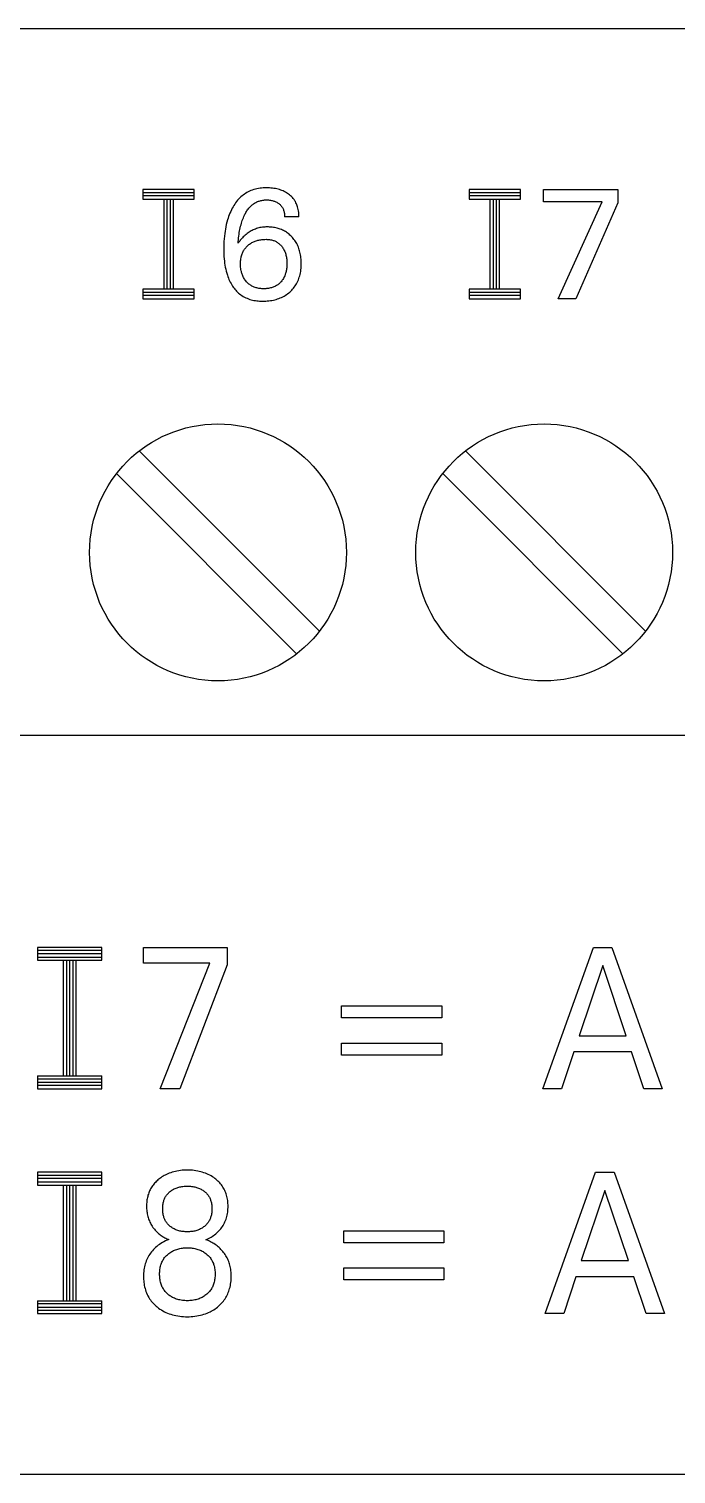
# Model space of a CAD drawing. Extents: x 0 to 420, y 0 to 297.
# Drawn here: x 176.03 to 186.11, y 225.97 to 248.47 of the extents above; entities that cross this region are included whole.
import ezdxf

# ---------------------------------------------------------------- set-up
doc = ezdxf.new("R2010")
doc.units = 0
doc.header["$LTSCALE"] = 23.1
doc.layers.add('10000_FRONT', color=7, linetype='CONTINUOUS')

msp = doc.modelspace()

# ---------------------------------------------------------------- linework, layer by layer
at = {"layer": '10000_FRONT', "color": 7, "linetype": 'CONTINUOUS'}
for p, q in [((203.56, 248.468), (134.06, 248.468)), ((177.8, 245.968), (177.8, 245.818)), ((178.6, 245.968), (177.8, 245.968)), ((178.6, 245.818), (178.6, 245.968)), ((179.441, 245.931), (179.421, 245.92)), ((179.462, 245.941), (179.441, 245.931)), ((179.483, 245.95), (179.462, 245.941)), ((179.504, 245.959), (179.483, 245.95)), ((179.528, 245.966), (179.504, 245.959)), ((179.552, 245.973), (179.528, 245.966)), ((179.576, 245.979), (179.552, 245.973)), ((179.6, 245.983), (179.576, 245.979)), ((179.625, 245.987), (179.6, 245.983)), ((179.65, 245.99), (179.625, 245.987)), ((179.674, 245.992), (179.65, 245.99)), ((179.699, 245.993), (179.674, 245.992)), ((179.724, 245.994), (179.699, 245.993)), ((179.748, 245.994), (179.724, 245.994)), ((179.771, 245.993), (179.748, 245.994)), ((179.795, 245.991), (179.771, 245.993)), ((179.819, 245.989), (179.795, 245.991)), ((179.842, 245.985), (179.819, 245.989)), ((179.865, 245.982), (179.842, 245.985)), ((179.886, 245.977), (179.865, 245.982)), ((179.906, 245.972), (179.886, 245.977)), ((179.927, 245.967), (179.906, 245.972)), ((179.947, 245.96), (179.927, 245.967)), ((179.966, 245.953), (179.947, 245.96)), ((179.986, 245.945), (179.966, 245.953)), ((180.003, 245.937), (179.986, 245.945)), ((180.021, 245.928), (180.003, 245.937)), ((180.038, 245.918), (180.021, 245.928)), ((182.88, 245.968), (182.88, 245.818)), ((183.68, 245.968), (182.88, 245.968)), ((183.68, 245.818), (183.68, 245.968)), ((184.04, 245.778), (184.04, 245.968)), ((184.04, 245.968), (185.196, 245.968)), ((185.196, 245.968), (185.196, 245.76)), ((178.6, 245.918), (177.8, 245.918)), ((178.6, 245.868), (177.8, 245.868)), ((177.8, 245.818), (178.6, 245.818)), ((178.125, 245.818), (178.125, 244.418)), ((178.175, 245.818), (178.175, 244.418)), ((178.225, 245.818), (178.225, 244.418)), ((178.275, 244.418), (178.275, 245.818)), ((179.217, 245.72), (179.205, 245.698)), ((179.231, 245.741), (179.217, 245.72)), ((179.245, 245.761), (179.231, 245.741)), ((179.26, 245.781), (179.245, 245.761)), ((179.276, 245.8), (179.26, 245.781)), ((179.292, 245.818), (179.276, 245.8)), ((179.309, 245.836), (179.292, 245.818)), ((179.327, 245.853), (179.309, 245.836)), ((179.345, 245.868), (179.327, 245.853)), ((179.363, 245.882), (179.345, 245.868)), ((179.381, 245.896), (179.363, 245.882)), ((179.401, 245.908), (179.381, 245.896)), ((179.421, 245.92), (179.401, 245.908)), ((179.472, 245.7), (179.482, 245.71)), ((179.482, 245.71), (179.492, 245.719)), ((179.492, 245.719), (179.503, 245.728)), ((179.503, 245.728), (179.514, 245.737)), ((179.514, 245.737), (179.525, 245.745)), ((179.525, 245.745), (179.537, 245.753)), ((179.537, 245.753), (179.549, 245.76)), ((179.549, 245.76), (179.561, 245.767)), ((179.561, 245.767), (179.573, 245.774)), ((179.573, 245.774), (179.586, 245.779)), ((179.586, 245.779), (179.599, 245.784)), ((179.599, 245.784), (179.612, 245.789)), ((179.612, 245.789), (179.626, 245.793)), ((179.626, 245.793), (179.64, 245.796)), ((179.64, 245.796), (179.654, 245.799)), ((179.654, 245.799), (179.668, 245.802)), ((179.668, 245.802), (179.682, 245.803)), ((179.682, 245.803), (179.696, 245.805)), ((179.696, 245.805), (179.71, 245.805)), ((179.71, 245.805), (179.724, 245.806)), ((179.724, 245.806), (179.74, 245.806)), ((179.74, 245.806), (179.756, 245.805)), ((179.756, 245.805), (179.773, 245.803)), ((179.773, 245.803), (179.789, 245.801)), ((179.789, 245.801), (179.805, 245.798)), ((179.805, 245.798), (179.816, 245.796)), ((179.816, 245.796), (179.828, 245.793)), ((179.828, 245.793), (179.839, 245.789)), ((179.839, 245.789), (179.851, 245.786)), ((179.851, 245.786), (179.862, 245.781)), ((179.862, 245.781), (179.873, 245.776)), ((179.873, 245.776), (179.885, 245.77)), ((179.885, 245.77), (179.896, 245.763)), ((179.896, 245.763), (179.908, 245.756)), ((179.908, 245.756), (179.918, 245.748)), ((179.918, 245.748), (179.929, 245.74)), ((179.929, 245.74), (179.937, 245.732)), ((179.937, 245.732), (179.945, 245.724)), ((179.945, 245.724), (179.953, 245.715)), ((179.953, 245.715), (179.96, 245.706)), ((179.96, 245.706), (179.967, 245.697)), ((180.054, 245.907), (180.038, 245.918)), ((180.07, 245.896), (180.054, 245.907)), ((180.085, 245.884), (180.07, 245.896)), ((180.101, 245.871), (180.085, 245.884)), ((180.116, 245.857), (180.101, 245.871)), ((180.13, 245.842), (180.116, 245.857)), ((180.143, 245.827), (180.13, 245.842)), ((180.155, 245.81), (180.143, 245.827)), ((180.166, 245.794), (180.155, 245.81)), ((180.176, 245.779), (180.166, 245.794)), ((180.184, 245.763), (180.176, 245.779)), ((180.192, 245.747), (180.184, 245.763)), ((180.198, 245.731), (180.192, 245.747)), ((180.205, 245.714), (180.198, 245.731)), ((180.21, 245.697), (180.205, 245.714)), ((183.68, 245.918), (182.88, 245.918)), ((183.68, 245.868), (182.88, 245.868)), ((182.88, 245.818), (183.68, 245.818)), ((183.205, 245.818), (183.205, 244.418)), ((183.255, 245.818), (183.255, 244.418)), ((183.305, 245.818), (183.305, 244.418)), ((183.355, 244.418), (183.355, 245.818)), ((184.956, 245.778), (184.04, 245.778)), ((184.27, 244.268), (184.956, 245.778)), ((185.196, 245.76), (184.544, 244.268)), ((179.119, 245.496), (179.109, 245.46)), ((179.127, 245.522), (179.119, 245.496)), ((179.136, 245.549), (179.127, 245.522)), ((179.146, 245.575), (179.136, 245.549)), ((179.156, 245.601), (179.146, 245.575)), ((179.168, 245.627), (179.156, 245.601)), ((179.18, 245.652), (179.168, 245.627)), ((179.193, 245.677), (179.18, 245.652)), ((179.205, 245.698), (179.193, 245.677)), ((179.342, 245.465), (179.349, 245.486)), ((179.349, 245.486), (179.357, 245.506)), ((179.357, 245.506), (179.365, 245.527)), ((179.365, 245.527), (179.374, 245.547)), ((179.374, 245.547), (179.383, 245.567)), ((179.383, 245.567), (179.39, 245.582)), ((179.39, 245.582), (179.398, 245.596)), ((179.398, 245.596), (179.406, 245.61)), ((179.406, 245.61), (179.414, 245.624)), ((179.414, 245.624), (179.422, 245.637)), ((179.422, 245.637), (179.432, 245.65)), ((179.432, 245.65), (179.441, 245.663)), ((179.441, 245.663), (179.451, 245.676)), ((179.451, 245.676), (179.461, 245.688)), ((179.461, 245.688), (179.472, 245.7)), ((179.967, 245.697), (179.973, 245.687)), ((179.973, 245.687), (179.979, 245.677)), ((179.979, 245.677), (179.984, 245.666)), ((179.984, 245.666), (179.989, 245.656)), ((179.989, 245.656), (179.993, 245.644)), ((179.993, 245.644), (179.996, 245.633)), ((179.996, 245.633), (179.999, 245.622)), ((179.999, 245.622), (180.002, 245.609)), ((180.002, 245.609), (180.005, 245.596)), ((180.005, 245.596), (180.006, 245.582)), ((180.006, 245.582), (180.008, 245.569)), ((180.008, 245.569), (180.008, 245.556)), ((180.008, 245.556), (180.008, 245.543)), ((180.231, 245.543), (180.008, 245.543)), ((180.215, 245.68), (180.21, 245.697)), ((180.22, 245.658), (180.215, 245.68)), ((180.225, 245.635), (180.22, 245.658)), ((180.228, 245.612), (180.225, 245.635)), ((180.23, 245.589), (180.228, 245.612)), ((180.231, 245.566), (180.23, 245.589)), ((180.231, 245.543), (180.231, 245.566)), ((179.075, 245.281), (179.07, 245.24)), ((179.08, 245.317), (179.075, 245.281)), ((179.086, 245.353), (179.08, 245.317)), ((179.093, 245.389), (179.086, 245.353)), ((179.1, 245.425), (179.093, 245.389)), ((179.109, 245.46), (179.1, 245.425)), ((179.294, 245.243), (179.298, 245.271)), ((179.298, 245.271), (179.302, 245.298)), ((179.302, 245.298), (179.306, 245.323)), ((179.306, 245.323), (179.311, 245.347)), ((179.311, 245.347), (179.317, 245.372)), ((179.317, 245.372), (179.322, 245.396)), ((179.322, 245.396), (179.329, 245.42)), ((179.329, 245.42), (179.335, 245.444)), ((179.335, 245.444), (179.342, 245.465)), ((179.392, 245.257), (179.378, 245.244)), ((179.407, 245.269), (179.392, 245.257)), ((179.423, 245.281), (179.407, 245.269)), ((179.438, 245.293), (179.423, 245.281)), ((179.454, 245.304), (179.438, 245.293)), ((179.47, 245.314), (179.454, 245.304)), ((179.486, 245.323), (179.47, 245.314)), ((179.502, 245.331), (179.486, 245.323)), ((179.519, 245.339), (179.502, 245.331)), ((179.535, 245.347), (179.519, 245.339)), ((179.552, 245.353), (179.535, 245.347)), ((179.57, 245.36), (179.552, 245.353)), ((179.587, 245.365), (179.57, 245.36)), ((179.605, 245.37), (179.587, 245.365)), ((179.624, 245.374), (179.605, 245.37)), ((179.642, 245.377), (179.624, 245.374)), ((179.661, 245.38), (179.642, 245.377)), ((179.68, 245.382), (179.661, 245.38)), ((179.698, 245.384), (179.68, 245.382)), ((179.717, 245.385), (179.698, 245.384)), ((179.736, 245.385), (179.717, 245.385)), ((179.755, 245.385), (179.736, 245.385)), ((179.775, 245.384), (179.755, 245.385)), ((179.794, 245.383), (179.775, 245.384)), ((179.814, 245.381), (179.794, 245.383)), ((179.833, 245.379), (179.814, 245.381)), ((179.852, 245.375), (179.833, 245.379)), ((179.871, 245.372), (179.852, 245.375)), ((179.89, 245.367), (179.871, 245.372)), ((179.907, 245.362), (179.89, 245.367)), ((179.924, 245.357), (179.907, 245.362)), ((179.941, 245.351), (179.924, 245.357)), ((179.957, 245.345), (179.941, 245.351)), ((179.974, 245.337), (179.957, 245.345)), ((179.99, 245.33), (179.974, 245.337)), ((180.006, 245.321), (179.99, 245.33)), ((180.021, 245.312), (180.006, 245.321)), ((180.036, 245.303), (180.021, 245.312)), ((180.05, 245.293), (180.036, 245.303)), ((180.064, 245.282), (180.05, 245.293)), ((180.078, 245.271), (180.064, 245.282)), ((180.091, 245.259), (180.078, 245.271)), ((180.104, 245.247), (180.091, 245.259)), ((179.061, 245.116), (179.06, 245.075)), ((179.06, 245.075), (179.06, 245.033)), ((179.06, 245.033), (179.061, 244.998)), ((179.063, 245.158), (179.061, 245.116)), ((179.066, 245.199), (179.063, 245.158)), ((179.07, 245.24), (179.066, 245.199)), ((179.283, 245.131), (179.285, 245.159)), ((179.291, 245.143), (179.283, 245.131)), ((179.285, 245.159), (179.288, 245.187)), ((179.288, 245.187), (179.291, 245.215)), ((179.291, 245.215), (179.294, 245.243)), ((179.299, 245.154), (179.291, 245.143)), ((179.308, 245.166), (179.299, 245.154)), ((179.317, 245.178), (179.308, 245.166)), ((179.327, 245.19), (179.317, 245.178)), ((179.337, 245.202), (179.327, 245.19)), ((179.35, 245.216), (179.337, 245.202)), ((179.364, 245.23), (179.35, 245.216)), ((179.378, 245.244), (179.364, 245.23)), ((179.37, 245.016), (179.377, 245.028)), ((179.377, 245.028), (179.385, 245.04)), ((179.385, 245.04), (179.393, 245.051)), ((179.393, 245.051), (179.402, 245.062)), ((179.402, 245.062), (179.411, 245.072)), ((179.411, 245.072), (179.421, 245.083)), ((179.421, 245.083), (179.431, 245.093)), ((179.431, 245.093), (179.442, 245.102)), ((179.442, 245.102), (179.452, 245.111)), ((179.452, 245.111), (179.463, 245.119)), ((179.463, 245.119), (179.475, 245.127)), ((179.475, 245.127), (179.486, 245.135)), ((179.486, 245.135), (179.498, 245.142)), ((179.498, 245.142), (179.511, 245.148)), ((179.511, 245.148), (179.524, 245.154)), ((179.524, 245.154), (179.537, 245.16)), ((179.537, 245.16), (179.551, 245.165)), ((179.551, 245.165), (179.564, 245.17)), ((179.564, 245.17), (179.578, 245.174)), ((179.578, 245.174), (179.592, 245.178)), ((179.592, 245.178), (179.606, 245.181)), ((179.606, 245.181), (179.622, 245.185)), ((179.622, 245.185), (179.638, 245.187)), ((179.638, 245.187), (179.654, 245.189)), ((179.654, 245.189), (179.67, 245.191)), ((179.67, 245.191), (179.686, 245.192)), ((179.686, 245.192), (179.702, 245.192)), ((179.702, 245.192), (179.718, 245.193)), ((179.718, 245.193), (179.732, 245.192)), ((179.732, 245.192), (179.746, 245.191)), ((179.746, 245.191), (179.761, 245.19)), ((179.761, 245.19), (179.775, 245.189)), ((179.775, 245.189), (179.789, 245.186)), ((179.789, 245.186), (179.803, 245.183)), ((179.803, 245.183), (179.817, 245.18)), ((179.817, 245.18), (179.829, 245.176)), ((179.829, 245.176), (179.841, 245.172)), ((179.841, 245.172), (179.853, 245.167)), ((179.853, 245.167), (179.865, 245.162)), ((179.865, 245.162), (179.877, 245.156)), ((179.877, 245.156), (179.888, 245.149)), ((179.888, 245.149), (179.899, 245.142)), ((179.899, 245.142), (179.91, 245.135)), ((179.91, 245.135), (179.92, 245.126)), ((179.92, 245.126), (179.93, 245.118)), ((179.93, 245.118), (179.939, 245.109)), ((179.939, 245.109), (179.948, 245.099)), ((179.948, 245.099), (179.957, 245.089)), ((179.957, 245.089), (179.965, 245.079)), ((179.965, 245.079), (179.974, 245.068)), ((179.974, 245.068), (179.982, 245.055)), ((179.982, 245.055), (179.989, 245.043)), ((179.989, 245.043), (179.997, 245.03)), ((179.997, 245.03), (180.003, 245.017)), ((180.117, 245.234), (180.104, 245.247)), ((180.129, 245.221), (180.117, 245.234)), ((180.142, 245.206), (180.129, 245.221)), ((180.154, 245.191), (180.142, 245.206)), ((180.166, 245.175), (180.154, 245.191)), ((180.177, 245.159), (180.166, 245.175)), ((180.187, 245.142), (180.177, 245.159)), ((180.197, 245.125), (180.187, 245.142)), ((180.206, 245.107), (180.197, 245.125)), ((180.214, 245.089), (180.206, 245.107)), ((180.222, 245.07), (180.214, 245.089)), ((180.23, 245.05), (180.222, 245.07)), ((180.236, 245.031), (180.23, 245.05)), ((180.242, 245.011), (180.236, 245.031)), ((179.061, 244.998), (179.062, 244.962)), ((179.062, 244.962), (179.063, 244.926)), ((179.063, 244.926), (179.066, 244.89)), ((179.066, 244.89), (179.07, 244.854)), ((179.07, 244.854), (179.074, 244.819)), ((179.074, 244.819), (179.079, 244.788)), ((179.32, 244.812), (179.321, 244.828)), ((179.321, 244.794), (179.32, 244.812)), ((179.321, 244.844), (179.323, 244.859)), ((179.321, 244.828), (179.321, 244.844)), ((179.323, 244.859), (179.324, 244.875)), ((179.324, 244.875), (179.326, 244.891)), ((179.326, 244.891), (179.329, 244.907)), ((179.329, 244.907), (179.333, 244.922)), ((179.333, 244.922), (179.336, 244.936)), ((179.336, 244.936), (179.341, 244.95)), ((179.341, 244.95), (179.345, 244.964)), ((179.345, 244.964), (179.35, 244.977)), ((179.35, 244.977), (179.356, 244.99)), ((179.356, 244.99), (179.363, 245.003)), ((179.363, 245.003), (179.37, 245.016)), ((180.003, 245.017), (180.009, 245.004)), ((180.009, 245.004), (180.015, 244.99)), ((180.015, 244.99), (180.02, 244.975)), ((180.02, 244.975), (180.025, 244.96)), ((180.025, 244.96), (180.029, 244.945)), ((180.029, 244.945), (180.033, 244.93)), ((180.033, 244.93), (180.036, 244.915)), ((180.036, 244.915), (180.038, 244.898)), ((180.038, 244.898), (180.041, 244.881)), ((180.041, 244.881), (180.042, 244.864)), ((180.042, 244.864), (180.044, 244.846)), ((180.044, 244.846), (180.044, 244.829)), ((180.044, 244.829), (180.044, 244.812)), ((180.044, 244.812), (180.044, 244.796)), ((180.247, 244.991), (180.242, 245.011)), ((180.252, 244.971), (180.247, 244.991)), ((180.256, 244.949), (180.252, 244.971)), ((180.26, 244.927), (180.256, 244.949)), ((180.263, 244.904), (180.26, 244.927)), ((180.265, 244.882), (180.263, 244.904)), ((180.266, 244.859), (180.265, 244.882)), ((180.267, 244.837), (180.266, 244.859)), ((180.267, 244.814), (180.267, 244.837)), ((180.267, 244.79), (180.267, 244.814)), ((179.079, 244.788), (179.084, 244.757)), ((179.084, 244.757), (179.091, 244.726)), ((179.091, 244.726), (179.098, 244.695)), ((179.098, 244.695), (179.106, 244.665)), ((179.106, 244.665), (179.116, 244.635)), ((179.116, 244.635), (179.124, 244.612)), ((179.124, 244.612), (179.132, 244.59)), ((179.132, 244.59), (179.141, 244.568)), ((179.321, 244.776), (179.321, 244.794)), ((179.323, 244.757), (179.321, 244.776)), ((179.325, 244.739), (179.323, 244.757)), ((179.327, 244.722), (179.325, 244.739)), ((179.331, 244.704), (179.327, 244.722)), ((179.334, 244.69), (179.331, 244.704)), ((179.337, 244.677), (179.334, 244.69)), ((179.341, 244.663), (179.337, 244.677)), ((179.346, 244.65), (179.341, 244.663)), ((179.35, 244.637), (179.346, 244.65)), ((179.356, 244.624), (179.35, 244.637)), ((179.362, 244.611), (179.356, 244.624)), ((179.369, 244.597), (179.362, 244.611)), ((179.376, 244.584), (179.369, 244.597)), ((179.385, 244.571), (179.376, 244.584)), ((179.988, 244.582), (179.98, 244.569)), ((179.996, 244.596), (179.988, 244.582)), ((180.003, 244.609), (179.996, 244.596)), ((180.009, 244.622), (180.003, 244.609)), ((180.014, 244.635), (180.009, 244.622)), ((180.019, 244.648), (180.014, 244.635)), ((180.024, 244.662), (180.019, 244.648)), ((180.028, 244.675), (180.024, 244.662)), ((180.031, 244.689), (180.028, 244.675)), ((180.034, 244.703), (180.031, 244.689)), ((180.037, 244.718), (180.034, 244.703)), ((180.039, 244.734), (180.037, 244.718)), ((180.041, 244.749), (180.039, 244.734)), ((180.043, 244.765), (180.041, 244.749)), ((180.044, 244.78), (180.043, 244.765)), ((180.044, 244.796), (180.044, 244.78)), ((180.223, 244.561), (180.231, 244.582)), ((180.231, 244.582), (180.237, 244.603)), ((180.237, 244.603), (180.244, 244.624)), ((180.244, 244.624), (180.249, 244.645)), ((180.249, 244.645), (180.254, 244.669)), ((180.254, 244.669), (180.258, 244.693)), ((180.258, 244.693), (180.262, 244.717)), ((180.262, 244.717), (180.264, 244.741)), ((180.264, 244.741), (180.266, 244.765)), ((180.266, 244.765), (180.267, 244.79)), ((177.8, 244.418), (177.8, 244.268)), ((178.6, 244.418), (177.8, 244.418)), ((177.8, 244.368), (178.6, 244.368)), ((178.6, 244.268), (178.6, 244.418)), ((179.141, 244.568), (179.151, 244.546)), ((179.151, 244.546), (179.162, 244.525)), ((179.162, 244.525), (179.173, 244.504)), ((179.173, 244.504), (179.185, 244.483)), ((179.185, 244.483), (179.197, 244.465)), ((179.197, 244.465), (179.208, 244.448)), ((179.208, 244.448), (179.221, 244.431)), ((179.221, 244.431), (179.234, 244.415)), ((179.234, 244.415), (179.247, 244.399)), ((179.247, 244.399), (179.261, 244.384)), ((179.261, 244.384), (179.276, 244.37)), ((179.276, 244.37), (179.291, 244.356)), ((179.291, 244.356), (179.307, 244.342)), ((179.394, 244.558), (179.385, 244.571)), ((179.403, 244.545), (179.394, 244.558)), ((179.413, 244.533), (179.403, 244.545)), ((179.422, 244.523), (179.413, 244.533)), ((179.432, 244.514), (179.422, 244.523)), ((179.442, 244.504), (179.432, 244.514)), ((179.453, 244.496), (179.442, 244.504)), ((179.464, 244.487), (179.453, 244.496)), ((179.475, 244.479), (179.464, 244.487)), ((179.486, 244.472), (179.475, 244.479)), ((179.498, 244.465), (179.486, 244.472)), ((179.511, 244.459), (179.498, 244.465)), ((179.523, 244.453), (179.511, 244.459)), ((179.536, 244.448), (179.523, 244.453)), ((179.549, 244.443), (179.536, 244.448)), ((179.563, 244.439), (179.549, 244.443)), ((179.576, 244.435), (179.563, 244.439)), ((179.591, 244.432), (179.576, 244.435)), ((179.606, 244.429), (179.591, 244.432)), ((179.621, 244.426), (179.606, 244.429)), ((179.636, 244.425), (179.621, 244.426)), ((179.651, 244.424), (179.636, 244.425)), ((179.667, 244.423), (179.651, 244.424)), ((179.682, 244.423), (179.667, 244.423)), ((179.697, 244.423), (179.682, 244.423)), ((179.713, 244.424), (179.697, 244.423)), ((179.728, 244.425), (179.713, 244.424)), ((179.743, 244.426), (179.728, 244.425)), ((179.759, 244.429), (179.743, 244.426)), ((179.774, 244.431), (179.759, 244.429)), ((179.789, 244.435), (179.774, 244.431)), ((179.802, 244.438), (179.789, 244.435)), ((179.816, 244.443), (179.802, 244.438)), ((179.829, 244.447), (179.816, 244.443)), ((179.842, 244.452), (179.829, 244.447)), ((179.854, 244.458), (179.842, 244.452)), ((179.867, 244.464), (179.854, 244.458)), ((179.879, 244.471), (179.867, 244.464)), ((179.89, 244.478), (179.879, 244.471)), ((179.901, 244.486), (179.89, 244.478)), ((179.911, 244.494), (179.901, 244.486)), ((179.921, 244.502), (179.911, 244.494)), ((179.931, 244.511), (179.921, 244.502)), ((179.941, 244.52), (179.931, 244.511)), ((179.946, 244.526), (179.941, 244.52)), ((179.952, 244.532), (179.946, 244.526)), ((179.962, 244.544), (179.952, 244.532)), ((179.971, 244.556), (179.962, 244.544)), ((179.98, 244.569), (179.971, 244.556)), ((180.054, 244.344), (180.071, 244.357)), ((180.071, 244.357), (180.087, 244.371)), ((180.087, 244.371), (180.103, 244.385)), ((180.103, 244.385), (180.118, 244.4)), ((180.118, 244.4), (180.132, 244.416)), ((180.132, 244.416), (180.146, 244.432)), ((180.146, 244.432), (180.159, 244.449)), ((180.159, 244.449), (180.172, 244.466)), ((180.172, 244.466), (180.183, 244.484)), ((180.183, 244.484), (180.194, 244.502)), ((180.194, 244.502), (180.205, 244.521)), ((180.205, 244.521), (180.214, 244.541)), ((180.214, 244.541), (180.223, 244.561)), ((182.88, 244.418), (182.88, 244.268)), ((183.68, 244.418), (182.88, 244.418)), ((182.88, 244.368), (183.68, 244.368)), ((183.68, 244.268), (183.68, 244.418)), ((178.6, 244.318), (177.8, 244.318)), ((177.8, 244.268), (178.6, 244.268)), ((179.307, 244.342), (179.325, 244.329)), ((179.325, 244.329), (179.344, 244.316)), ((179.344, 244.316), (179.363, 244.304)), ((179.363, 244.304), (179.383, 244.293)), ((179.383, 244.293), (179.403, 244.283)), ((179.403, 244.283), (179.424, 244.274)), ((179.424, 244.274), (179.445, 244.265)), ((179.445, 244.265), (179.467, 244.258)), ((179.467, 244.258), (179.488, 244.252)), ((179.488, 244.252), (179.509, 244.246)), ((179.509, 244.246), (179.531, 244.242)), ((179.531, 244.242), (179.553, 244.238)), ((179.553, 244.238), (179.575, 244.235)), ((179.575, 244.235), (179.597, 244.233)), ((179.597, 244.233), (179.619, 244.231)), ((179.619, 244.231), (179.642, 244.23)), ((179.642, 244.23), (179.664, 244.23)), ((179.664, 244.23), (179.688, 244.23)), ((179.688, 244.23), (179.713, 244.231)), ((179.713, 244.231), (179.738, 244.233)), ((179.738, 244.233), (179.762, 244.235)), ((179.762, 244.235), (179.786, 244.238)), ((179.786, 244.238), (179.811, 244.242)), ((179.811, 244.242), (179.835, 244.247)), ((179.835, 244.247), (179.856, 244.252)), ((179.856, 244.252), (179.878, 244.258)), ((179.878, 244.258), (179.899, 244.265)), ((179.899, 244.265), (179.92, 244.272)), ((179.92, 244.272), (179.941, 244.28)), ((179.941, 244.28), (179.961, 244.289)), ((179.961, 244.289), (179.981, 244.299)), ((179.981, 244.299), (180, 244.309)), ((180, 244.309), (180.018, 244.32)), ((180.018, 244.32), (180.036, 244.332)), ((180.036, 244.332), (180.054, 244.344)), ((183.68, 244.318), (182.88, 244.318)), ((182.88, 244.268), (183.68, 244.268)), ((184.544, 244.268), (184.27, 244.268)), ((180.549, 239.093), (177.745, 241.897)), ((185.629, 239.093), (182.825, 241.897)), ((177.391, 241.544), (180.195, 238.74)), ((182.471, 241.544), (185.275, 238.74)), ((203.56, 237.468), (134.06, 237.468)), ((176.16, 234.168), (176.16, 233.968)), ((177.16, 234.168), (176.16, 234.168)), ((177.16, 234.118), (176.16, 234.118)), ((177.16, 234.068), (176.16, 234.068)), ((176.16, 234.018), (177.16, 234.018)), ((177.16, 233.968), (177.16, 234.168)), ((177.81, 233.922), (177.81, 234.168)), ((177.81, 234.168), (179.111, 234.168)), ((179.111, 234.168), (179.111, 233.899)), ((184.031, 231.968), (184.816, 234.168)), ((184.816, 234.168), (185.104, 234.168)), ((185.104, 234.168), (185.889, 231.968)), ((176.16, 233.968), (177.16, 233.968)), ((176.56, 233.968), (176.56, 232.168)), ((176.61, 233.968), (176.61, 232.168)), ((176.66, 233.968), (176.66, 232.168)), ((176.71, 233.968), (176.71, 232.168)), ((176.76, 232.168), (176.76, 233.968)), ((178.841, 233.922), (177.81, 233.922)), ((178.069, 231.968), (178.841, 233.922)), ((179.111, 233.899), (178.377, 231.968)), ((184.962, 233.885), (184.595, 232.792)), ((185.329, 232.792), (184.962, 233.885)), ((180.895, 233.071), (180.895, 233.258)), ((180.895, 233.258), (182.455, 233.258)), ((182.455, 233.258), (182.455, 233.071)), ((182.455, 233.071), (180.895, 233.071)), ((180.895, 232.491), (180.895, 232.678)), ((180.895, 232.678), (182.455, 232.678)), ((182.455, 232.678), (182.455, 232.491)), ((184.595, 232.792), (185.329, 232.792)), ((182.455, 232.491), (180.895, 232.491)), ((184.511, 232.542), (184.321, 231.968)), ((185.412, 232.542), (184.511, 232.542)), ((185.604, 231.968), (185.412, 232.542)), ((176.16, 232.168), (176.16, 231.968)), ((176.16, 232.168), (177.16, 232.168)), ((177.16, 232.118), (176.16, 232.118)), ((176.16, 232.068), (177.16, 232.068)), ((177.16, 232.018), (176.16, 232.018)), ((177.16, 231.968), (177.16, 232.168)), ((176.16, 231.968), (177.16, 231.968)), ((178.377, 231.968), (178.069, 231.968)), ((184.321, 231.968), (184.031, 231.968)), ((185.889, 231.968), (185.604, 231.968)), ((176.16, 230.668), (176.16, 230.468)), ((177.16, 230.668), (176.16, 230.668)), ((177.16, 230.468), (177.16, 230.668)), ((178.15, 230.625), (178.132, 230.615)), ((178.169, 230.634), (178.15, 230.625)), ((178.188, 230.643), (178.169, 230.634)), ((178.211, 230.652), (178.188, 230.643)), ((178.235, 230.661), (178.211, 230.652)), ((178.258, 230.669), (178.235, 230.661)), ((178.283, 230.676), (178.258, 230.669)), ((178.307, 230.681), (178.283, 230.676)), ((178.331, 230.687), (178.307, 230.681)), ((178.358, 230.691), (178.331, 230.687)), ((178.385, 230.695), (178.358, 230.691)), ((178.412, 230.698), (178.385, 230.695)), ((178.438, 230.7), (178.412, 230.698)), ((178.465, 230.701), (178.438, 230.7)), ((178.492, 230.701), (178.465, 230.701)), ((178.519, 230.701), (178.492, 230.701)), ((178.546, 230.7), (178.519, 230.701)), ((178.573, 230.698), (178.546, 230.7)), ((178.6, 230.695), (178.573, 230.698)), ((178.627, 230.691), (178.6, 230.695)), ((178.654, 230.687), (178.627, 230.691)), ((178.678, 230.681), (178.654, 230.687)), ((178.702, 230.676), (178.678, 230.681)), ((178.726, 230.669), (178.702, 230.676)), ((178.75, 230.661), (178.726, 230.669)), ((178.774, 230.652), (178.75, 230.661)), ((178.797, 230.643), (178.774, 230.652)), ((178.819, 230.633), (178.797, 230.643)), ((178.841, 230.622), (178.819, 230.633)), ((184.065, 228.468), (184.85, 230.668)), ((184.85, 230.668), (185.138, 230.668)), ((185.138, 230.668), (185.923, 228.468)), ((177.16, 230.618), (176.16, 230.618)), ((177.16, 230.568), (176.16, 230.568)), ((176.16, 230.518), (177.16, 230.518)), ((176.16, 230.468), (177.16, 230.468)), ((176.56, 230.468), (176.56, 228.668)), ((176.61, 230.468), (176.61, 228.668)), ((176.66, 230.468), (176.66, 228.668)), ((176.71, 230.468), (176.71, 228.668)), ((176.76, 228.668), (176.76, 230.468)), ((177.921, 230.409), (177.912, 230.394)), ((177.929, 230.425), (177.921, 230.409)), ((177.939, 230.44), (177.929, 230.425)), ((177.949, 230.454), (177.939, 230.44)), ((177.959, 230.469), (177.949, 230.454)), ((177.971, 230.483), (177.959, 230.469)), ((177.982, 230.497), (177.971, 230.483)), ((177.995, 230.51), (177.982, 230.497)), ((178.007, 230.523), (177.995, 230.51)), ((178.021, 230.536), (178.007, 230.523)), ((178.034, 230.548), (178.021, 230.536)), ((178.048, 230.559), (178.034, 230.548)), ((178.062, 230.57), (178.048, 230.559)), ((178.079, 230.582), (178.062, 230.57)), ((178.097, 230.594), (178.079, 230.582)), ((178.114, 230.605), (178.097, 230.594)), ((178.132, 230.615), (178.114, 230.605)), ((178.264, 230.396), (178.277, 230.403)), ((178.277, 230.403), (178.29, 230.409)), ((178.29, 230.409), (178.303, 230.416)), ((178.303, 230.416), (178.317, 230.422)), ((178.317, 230.422), (178.332, 230.427)), ((178.332, 230.427), (178.346, 230.432)), ((178.346, 230.432), (178.361, 230.436)), ((178.361, 230.436), (178.376, 230.44)), ((178.376, 230.44), (178.391, 230.443)), ((178.391, 230.443), (178.408, 230.446)), ((178.408, 230.446), (178.425, 230.448)), ((178.425, 230.448), (178.442, 230.45)), ((178.442, 230.45), (178.459, 230.451)), ((178.459, 230.451), (178.475, 230.451)), ((178.475, 230.451), (178.492, 230.452)), ((178.492, 230.452), (178.509, 230.451)), ((178.509, 230.451), (178.526, 230.451)), ((178.526, 230.451), (178.543, 230.45)), ((178.543, 230.45), (178.56, 230.448)), ((178.56, 230.448), (178.577, 230.446)), ((178.577, 230.446), (178.594, 230.443)), ((178.594, 230.443), (178.609, 230.44)), ((178.609, 230.44), (178.624, 230.436)), ((178.624, 230.436), (178.638, 230.432)), ((178.638, 230.432), (178.653, 230.427)), ((178.653, 230.427), (178.668, 230.422)), ((178.668, 230.422), (178.682, 230.416)), ((178.682, 230.416), (178.695, 230.409)), ((178.695, 230.409), (178.708, 230.403)), ((178.708, 230.403), (178.721, 230.396)), ((178.862, 230.61), (178.841, 230.622)), ((178.883, 230.598), (178.862, 230.61)), ((178.903, 230.584), (178.883, 230.598)), ((178.922, 230.57), (178.903, 230.584)), ((178.939, 230.558), (178.922, 230.57)), ((178.954, 230.545), (178.939, 230.558)), ((178.969, 230.531), (178.954, 230.545)), ((178.984, 230.517), (178.969, 230.531)), ((178.998, 230.502), (178.984, 230.517)), ((179.011, 230.487), (178.998, 230.502)), ((179.024, 230.471), (179.011, 230.487)), ((179.036, 230.454), (179.024, 230.471)), ((179.047, 230.438), (179.036, 230.454)), ((179.058, 230.421), (179.047, 230.438)), ((179.067, 230.403), (179.058, 230.421)), ((179.076, 230.386), (179.067, 230.403)), ((177.859, 230.178), (177.858, 230.159)), ((177.86, 230.198), (177.859, 230.178)), ((177.862, 230.217), (177.86, 230.198)), ((177.864, 230.236), (177.862, 230.217)), ((177.867, 230.255), (177.864, 230.236)), ((177.871, 230.274), (177.867, 230.255)), ((177.875, 230.292), (177.871, 230.274)), ((177.88, 230.311), (177.875, 230.292)), ((177.886, 230.328), (177.88, 230.311)), ((177.891, 230.345), (177.886, 230.328)), ((177.898, 230.361), (177.891, 230.345)), ((177.905, 230.378), (177.898, 230.361)), ((177.912, 230.394), (177.905, 230.378)), ((178.113, 230.162), (178.115, 230.178)), ((178.115, 230.178), (178.118, 230.193)), ((178.118, 230.193), (178.122, 230.208)), ((178.122, 230.208), (178.125, 230.22)), ((178.125, 230.22), (178.129, 230.232)), ((178.129, 230.232), (178.133, 230.244)), ((178.133, 230.244), (178.138, 230.255)), ((178.138, 230.255), (178.143, 230.267)), ((178.143, 230.267), (178.149, 230.278)), ((178.149, 230.278), (178.155, 230.288)), ((178.155, 230.288), (178.162, 230.299)), ((178.162, 230.299), (178.17, 230.31)), ((178.17, 230.31), (178.178, 230.322)), ((178.178, 230.322), (178.187, 230.332)), ((178.187, 230.332), (178.197, 230.342)), ((178.197, 230.342), (178.207, 230.352)), ((178.207, 230.352), (178.217, 230.362)), ((178.217, 230.362), (178.228, 230.371)), ((178.228, 230.371), (178.24, 230.379)), ((178.24, 230.379), (178.252, 230.388)), ((178.252, 230.388), (178.264, 230.396)), ((178.721, 230.396), (178.733, 230.388)), ((178.733, 230.388), (178.745, 230.379)), ((178.745, 230.379), (178.757, 230.371)), ((178.757, 230.371), (178.759, 230.369)), ((178.759, 230.369), (178.769, 230.36)), ((178.769, 230.36), (178.78, 230.351)), ((178.78, 230.351), (178.789, 230.341)), ((178.789, 230.341), (178.798, 230.331)), ((178.798, 230.331), (178.807, 230.321)), ((178.807, 230.321), (178.816, 230.31)), ((178.816, 230.31), (178.823, 230.299)), ((178.823, 230.299), (178.83, 230.288)), ((178.83, 230.288), (178.836, 230.278)), ((178.836, 230.278), (178.842, 230.267)), ((178.842, 230.267), (178.847, 230.255)), ((178.847, 230.255), (178.852, 230.244)), ((178.852, 230.244), (178.856, 230.232)), ((178.856, 230.232), (178.86, 230.22)), ((178.86, 230.22), (178.863, 230.208)), ((178.863, 230.208), (178.867, 230.193)), ((178.867, 230.193), (178.87, 230.178)), ((178.87, 230.178), (178.872, 230.162)), ((179.084, 230.367), (179.076, 230.386)), ((179.092, 230.349), (179.084, 230.367)), ((179.099, 230.33), (179.092, 230.349)), ((179.105, 230.311), (179.099, 230.33)), ((179.11, 230.29), (179.105, 230.311)), ((179.115, 230.269), (179.11, 230.29)), ((179.119, 230.248), (179.115, 230.269)), ((179.122, 230.226), (179.119, 230.248)), ((179.124, 230.205), (179.122, 230.226)), ((179.126, 230.183), (179.124, 230.205)), ((179.127, 230.162), (179.126, 230.183)), ((184.995, 230.385), (184.629, 229.292)), ((185.363, 229.292), (184.995, 230.385)), ((177.858, 230.159), (177.858, 230.14)), ((177.858, 230.14), (177.858, 230.12)), ((177.858, 230.12), (177.859, 230.099)), ((177.859, 230.099), (177.86, 230.079)), ((177.86, 230.079), (177.862, 230.059)), ((177.862, 230.059), (177.865, 230.039)), ((177.865, 230.039), (177.868, 230.019)), ((177.868, 230.019), (177.872, 230)), ((177.872, 230), (177.877, 229.98)), ((177.877, 229.98), (177.882, 229.962)), ((177.882, 229.962), (177.888, 229.944)), ((178.109, 230.115), (178.11, 230.131)), ((178.109, 230.099), (178.109, 230.115)), ((178.109, 230.083), (178.109, 230.099)), ((178.109, 230.068), (178.109, 230.083)), ((178.111, 230.052), (178.109, 230.068)), ((178.11, 230.131), (178.111, 230.147)), ((178.111, 230.147), (178.113, 230.162)), ((178.113, 230.036), (178.111, 230.052)), ((178.115, 230.02), (178.113, 230.036)), ((178.118, 230.005), (178.115, 230.02)), ((178.122, 229.989), (178.118, 230.005)), ((178.125, 229.977), (178.122, 229.989)), ((178.129, 229.965), (178.125, 229.977)), ((178.133, 229.953), (178.129, 229.965)), ((178.138, 229.942), (178.133, 229.953)), ((178.852, 229.953), (178.847, 229.942)), ((178.856, 229.965), (178.852, 229.953)), ((178.86, 229.977), (178.856, 229.965)), ((178.863, 229.989), (178.86, 229.977)), ((178.867, 230.005), (178.863, 229.989)), ((178.87, 230.02), (178.867, 230.005)), ((178.872, 230.036), (178.87, 230.02)), ((178.872, 230.162), (178.874, 230.147)), ((178.874, 230.052), (178.872, 230.036)), ((178.874, 230.147), (178.875, 230.131)), ((178.875, 230.068), (178.874, 230.052)), ((178.875, 230.131), (178.876, 230.115)), ((178.876, 230.083), (178.875, 230.068)), ((178.876, 230.115), (178.876, 230.099)), ((178.876, 230.099), (178.876, 230.083)), ((179.095, 229.938), (179.102, 229.959)), ((179.102, 229.959), (179.108, 229.979)), ((179.108, 229.979), (179.113, 230.002)), ((179.113, 230.002), (179.118, 230.024)), ((179.118, 230.024), (179.121, 230.047)), ((179.121, 230.047), (179.124, 230.07)), ((179.124, 230.07), (179.126, 230.093)), ((179.126, 230.093), (179.127, 230.117)), ((179.127, 230.14), (179.127, 230.162)), ((179.127, 230.117), (179.127, 230.14)), ((177.888, 229.944), (177.894, 229.926)), ((177.894, 229.926), (177.901, 229.909)), ((177.901, 229.909), (177.909, 229.892)), ((177.909, 229.892), (177.917, 229.875)), ((177.917, 229.875), (177.926, 229.858)), ((177.926, 229.858), (177.935, 229.842)), ((177.935, 229.842), (177.946, 229.826)), ((177.946, 229.826), (177.956, 229.81)), ((177.956, 229.81), (177.968, 229.795)), ((177.968, 229.795), (177.98, 229.78)), ((177.98, 229.78), (177.992, 229.766)), ((177.992, 229.766), (178.005, 229.752)), ((178.005, 229.752), (178.019, 229.738)), ((178.019, 229.738), (178.033, 229.725)), ((178.033, 229.725), (178.045, 229.714)), ((178.143, 229.93), (178.138, 229.942)), ((178.148, 229.919), (178.143, 229.93)), ((178.155, 229.908), (178.148, 229.919)), ((178.161, 229.898), (178.155, 229.908)), ((178.169, 229.886), (178.161, 229.898)), ((178.177, 229.875), (178.169, 229.886)), ((178.186, 229.864), (178.177, 229.875)), ((178.196, 229.854), (178.186, 229.864)), ((178.206, 229.844), (178.196, 229.854)), ((178.216, 229.834), (178.206, 229.844)), ((178.227, 229.825), (178.216, 229.834)), ((178.238, 229.816), (178.227, 229.825)), ((178.25, 229.807), (178.238, 229.816)), ((178.263, 229.799), (178.25, 229.807)), ((178.276, 229.792), (178.263, 229.799)), ((178.289, 229.785), (178.276, 229.792)), ((178.302, 229.778), (178.289, 229.785)), ((178.316, 229.772), (178.302, 229.778)), ((178.331, 229.766), (178.316, 229.772)), ((178.345, 229.762), (178.331, 229.766)), ((178.36, 229.757), (178.345, 229.762)), ((178.375, 229.753), (178.36, 229.757)), ((178.391, 229.75), (178.375, 229.753)), ((178.407, 229.747), (178.391, 229.75)), ((178.424, 229.745), (178.407, 229.747)), ((178.441, 229.743), (178.424, 229.745)), ((178.458, 229.742), (178.441, 229.743)), ((178.475, 229.741), (178.458, 229.742)), ((178.492, 229.741), (178.475, 229.741)), ((178.51, 229.741), (178.492, 229.741)), ((178.527, 229.742), (178.51, 229.741)), ((178.544, 229.743), (178.527, 229.742)), ((178.561, 229.745), (178.544, 229.743)), ((178.578, 229.747), (178.561, 229.745)), ((178.594, 229.75), (178.578, 229.747)), ((178.61, 229.753), (178.594, 229.75)), ((178.625, 229.757), (178.61, 229.753)), ((178.639, 229.762), (178.625, 229.757)), ((178.654, 229.766), (178.639, 229.762)), ((178.669, 229.772), (178.654, 229.766)), ((178.683, 229.778), (178.669, 229.772)), ((178.696, 229.785), (178.683, 229.778)), ((178.709, 229.792), (178.696, 229.785)), ((178.722, 229.799), (178.709, 229.792)), ((178.735, 229.807), (178.722, 229.799)), ((178.747, 229.816), (178.735, 229.807)), ((178.758, 229.825), (178.747, 229.816)), ((178.769, 229.834), (178.758, 229.825)), ((178.779, 229.844), (178.769, 229.834)), ((178.789, 229.854), (178.779, 229.844)), ((178.799, 229.864), (178.789, 229.854)), ((178.808, 229.875), (178.799, 229.864)), ((178.816, 229.886), (178.808, 229.875)), ((178.824, 229.898), (178.816, 229.886)), ((178.83, 229.908), (178.824, 229.898)), ((178.836, 229.919), (178.83, 229.908)), ((178.842, 229.93), (178.836, 229.919)), ((178.847, 229.942), (178.842, 229.93)), ((178.952, 229.724), (178.968, 229.738)), ((178.968, 229.738), (178.983, 229.754)), ((178.983, 229.754), (178.998, 229.77)), ((178.998, 229.77), (179.012, 229.787)), ((179.012, 229.787), (179.025, 229.804)), ((179.025, 229.804), (179.038, 229.822)), ((179.038, 229.822), (179.05, 229.84)), ((179.05, 229.84), (179.06, 229.859)), ((179.06, 229.859), (179.07, 229.878)), ((179.07, 229.878), (179.079, 229.898)), ((179.079, 229.898), (179.088, 229.918)), ((179.088, 229.918), (179.095, 229.938)), ((180.929, 229.571), (180.929, 229.758)), ((180.929, 229.758), (182.489, 229.758)), ((182.489, 229.758), (182.489, 229.571)), ((178.018, 229.513), (177.999, 229.496)), ((178.039, 229.53), (178.018, 229.513)), ((178.06, 229.545), (178.039, 229.53)), ((178.045, 229.714), (178.059, 229.703)), ((178.059, 229.703), (178.072, 229.692)), ((178.082, 229.56), (178.06, 229.545)), ((178.072, 229.692), (178.086, 229.682)), ((178.105, 229.573), (178.082, 229.56)), ((178.086, 229.682), (178.1, 229.673)), ((178.1, 229.673), (178.114, 229.664)), ((178.128, 229.586), (178.105, 229.573)), ((178.114, 229.664), (178.128, 229.655)), ((178.128, 229.655), (178.143, 229.647)), ((178.153, 229.598), (178.128, 229.586)), ((178.143, 229.647), (178.158, 229.639)), ((178.178, 229.609), (178.153, 229.598)), ((178.158, 229.639), (178.173, 229.632)), ((178.173, 229.632), (178.188, 229.625)), ((178.204, 229.619), (178.178, 229.609)), ((178.188, 229.625), (178.204, 229.619)), ((178.781, 229.618), (178.802, 229.626)), ((178.8, 229.611), (178.781, 229.618)), ((178.819, 229.603), (178.8, 229.611)), ((178.802, 229.626), (178.823, 229.636)), ((178.837, 229.595), (178.819, 229.603)), ((178.823, 229.636), (178.843, 229.646)), ((178.855, 229.586), (178.837, 229.595)), ((178.843, 229.646), (178.862, 229.657)), ((178.873, 229.576), (178.855, 229.586)), ((178.862, 229.657), (178.881, 229.669)), ((178.89, 229.566), (178.873, 229.576)), ((178.881, 229.669), (178.9, 229.681)), ((178.907, 229.556), (178.89, 229.566)), ((178.9, 229.681), (178.918, 229.695)), ((178.924, 229.545), (178.907, 229.556)), ((178.918, 229.695), (178.935, 229.709)), ((178.94, 229.533), (178.924, 229.545)), ((178.935, 229.709), (178.952, 229.724)), ((178.956, 229.521), (178.94, 229.533)), ((178.972, 229.508), (178.956, 229.521)), ((178.988, 229.494), (178.972, 229.508)), ((182.489, 229.571), (180.929, 229.571)), ((177.853, 229.287), (177.845, 229.265)), ((177.862, 229.308), (177.853, 229.287)), ((177.872, 229.329), (177.862, 229.308)), ((177.882, 229.35), (177.872, 229.329)), ((177.894, 229.37), (177.882, 229.35)), ((177.907, 229.39), (177.894, 229.37)), ((177.92, 229.409), (177.907, 229.39)), ((177.934, 229.428), (177.92, 229.409)), ((177.949, 229.446), (177.934, 229.428)), ((177.965, 229.463), (177.949, 229.446)), ((177.982, 229.48), (177.965, 229.463)), ((177.999, 229.496), (177.982, 229.48)), ((178.097, 229.269), (178.104, 229.284)), ((178.104, 229.284), (178.112, 229.298)), ((178.112, 229.298), (178.12, 229.312)), ((178.12, 229.312), (178.129, 229.325)), ((178.129, 229.325), (178.139, 229.338)), ((178.139, 229.338), (178.149, 229.35)), ((178.149, 229.35), (178.159, 229.362)), ((178.159, 229.362), (178.17, 229.373)), ((178.17, 229.373), (178.182, 229.384)), ((178.182, 229.384), (178.194, 229.395)), ((178.194, 229.395), (178.207, 229.405)), ((178.207, 229.405), (178.221, 229.415)), ((178.221, 229.415), (178.235, 229.424)), ((178.235, 229.424), (178.249, 229.433)), ((178.249, 229.433), (178.264, 229.441)), ((178.264, 229.441), (178.279, 229.448)), ((178.279, 229.448), (178.295, 229.455)), ((178.295, 229.455), (178.311, 229.462)), ((178.311, 229.462), (178.328, 229.467)), ((178.328, 229.467), (178.345, 229.472)), ((178.345, 229.472), (178.361, 229.477)), ((178.361, 229.477), (178.378, 229.481)), ((178.378, 229.481), (178.397, 229.484)), ((178.397, 229.484), (178.416, 229.487)), ((178.416, 229.487), (178.435, 229.489)), ((178.435, 229.489), (178.454, 229.49)), ((178.454, 229.49), (178.473, 229.491)), ((178.473, 229.491), (178.492, 229.491)), ((178.492, 229.491), (178.512, 229.491)), ((178.512, 229.491), (178.531, 229.49)), ((178.531, 229.49), (178.55, 229.489)), ((178.55, 229.489), (178.569, 229.487)), ((178.569, 229.487), (178.588, 229.484)), ((178.588, 229.484), (178.607, 229.481)), ((178.607, 229.481), (178.624, 229.477)), ((178.624, 229.477), (178.641, 229.472)), ((178.641, 229.472), (178.658, 229.467)), ((178.658, 229.467), (178.675, 229.462)), ((178.675, 229.462), (178.691, 229.455)), ((178.691, 229.455), (178.707, 229.448)), ((178.707, 229.448), (178.722, 229.441)), ((178.722, 229.441), (178.737, 229.433)), ((178.737, 229.433), (178.751, 229.424)), ((178.751, 229.424), (178.765, 229.415)), ((178.765, 229.415), (178.779, 229.405)), ((178.779, 229.405), (178.792, 229.395)), ((178.792, 229.395), (178.804, 229.384)), ((178.804, 229.384), (178.816, 229.373)), ((178.816, 229.373), (178.827, 229.362)), ((178.827, 229.362), (178.838, 229.35)), ((178.838, 229.35), (178.848, 229.338)), ((178.848, 229.338), (178.857, 229.325)), ((178.857, 229.325), (178.866, 229.312)), ((178.866, 229.312), (178.873, 229.3)), ((178.873, 229.3), (178.88, 229.288)), ((178.88, 229.288), (178.887, 229.275)), ((178.887, 229.275), (178.892, 229.262)), ((179.003, 229.48), (178.988, 229.494)), ((179.017, 229.466), (179.003, 229.48)), ((179.031, 229.451), (179.017, 229.466)), ((179.044, 229.436), (179.031, 229.451)), ((179.057, 229.42), (179.044, 229.436)), ((179.07, 229.403), (179.057, 229.42)), ((179.081, 229.387), (179.07, 229.403)), ((179.092, 229.369), (179.081, 229.387)), ((179.103, 229.352), (179.092, 229.369)), ((179.112, 229.334), (179.103, 229.352)), ((179.121, 229.316), (179.112, 229.334)), ((179.129, 229.297), (179.121, 229.316)), ((179.137, 229.278), (179.129, 229.297)), ((179.144, 229.259), (179.137, 229.278)), ((184.629, 229.292), (185.363, 229.292)), ((177.811, 229.073), (177.81, 229.048)), ((177.812, 229.098), (177.811, 229.073)), ((177.814, 229.123), (177.812, 229.098)), ((177.817, 229.148), (177.814, 229.123)), ((177.821, 229.172), (177.817, 229.148)), ((177.825, 229.197), (177.821, 229.172)), ((177.831, 229.221), (177.825, 229.197)), ((177.837, 229.243), (177.831, 229.221)), ((177.845, 229.265), (177.837, 229.243)), ((178.061, 229.102), (178.062, 229.12)), ((178.061, 229.084), (178.061, 229.102)), ((178.061, 229.066), (178.061, 229.084)), ((178.062, 229.048), (178.061, 229.066)), ((178.062, 229.12), (178.064, 229.138)), ((178.064, 229.138), (178.066, 229.156)), ((178.066, 229.156), (178.068, 229.173)), ((178.068, 229.173), (178.072, 229.191)), ((178.072, 229.191), (178.076, 229.208)), ((178.076, 229.208), (178.08, 229.224)), ((178.08, 229.224), (178.085, 229.239)), ((178.085, 229.239), (178.091, 229.254)), ((178.091, 229.254), (178.097, 229.269)), ((178.892, 229.262), (178.898, 229.249)), ((178.898, 229.249), (178.902, 229.236)), ((178.902, 229.236), (178.907, 229.222)), ((178.907, 229.222), (178.91, 229.209)), ((178.91, 229.209), (178.915, 229.191)), ((178.915, 229.191), (178.918, 229.174)), ((178.918, 229.174), (178.921, 229.156)), ((178.921, 229.156), (178.923, 229.138)), ((178.923, 229.138), (178.924, 229.12)), ((178.924, 229.12), (178.925, 229.102)), ((178.925, 229.066), (178.924, 229.048)), ((178.925, 229.102), (178.925, 229.084)), ((178.925, 229.084), (178.925, 229.066)), ((179.15, 229.24), (179.144, 229.259)), ((179.155, 229.221), (179.15, 229.24)), ((179.16, 229.2), (179.155, 229.221)), ((179.165, 229.178), (179.16, 229.2)), ((179.168, 229.157), (179.165, 229.178)), ((179.171, 229.135), (179.168, 229.157)), ((179.173, 229.114), (179.171, 229.135)), ((179.175, 229.092), (179.173, 229.114)), ((179.176, 229.07), (179.175, 229.092)), ((179.176, 229.048), (179.176, 229.07)), ((180.929, 228.991), (180.929, 229.178)), ((180.929, 229.178), (182.489, 229.178)), ((182.489, 229.178), (182.489, 228.991)), ((177.81, 229.048), (177.81, 229.024)), ((177.81, 229.024), (177.811, 229)), ((177.811, 229), (177.813, 228.977)), ((177.813, 228.977), (177.816, 228.953)), ((177.816, 228.953), (177.819, 228.929)), ((177.819, 228.929), (177.823, 228.905)), ((177.823, 228.905), (177.828, 228.882)), ((177.828, 228.882), (177.834, 228.859)), ((177.834, 228.859), (177.841, 228.835)), ((177.841, 228.835), (177.849, 228.811)), ((178.063, 229.03), (178.062, 229.048)), ((178.065, 229.011), (178.063, 229.03)), ((178.068, 228.993), (178.065, 229.011)), ((178.071, 228.975), (178.068, 228.993)), ((178.076, 228.958), (178.071, 228.975)), ((178.08, 228.942), (178.076, 228.958)), ((178.085, 228.926), (178.08, 228.942)), ((178.09, 228.911), (178.085, 228.926)), ((178.096, 228.896), (178.09, 228.911)), ((178.103, 228.881), (178.096, 228.896)), ((178.111, 228.866), (178.103, 228.881)), ((178.119, 228.852), (178.111, 228.866)), ((178.128, 228.839), (178.119, 228.852)), ((178.137, 228.826), (178.128, 228.839)), ((178.147, 228.813), (178.137, 228.826)), ((178.849, 228.826), (178.839, 228.813)), ((178.858, 228.839), (178.849, 228.826)), ((178.867, 228.852), (178.858, 228.839)), ((178.875, 228.866), (178.867, 228.852)), ((178.883, 228.881), (178.875, 228.866)), ((178.889, 228.896), (178.883, 228.881)), ((178.896, 228.911), (178.889, 228.896)), ((178.901, 228.926), (178.896, 228.911)), ((178.906, 228.942), (178.901, 228.926)), ((178.911, 228.958), (178.906, 228.942)), ((178.915, 228.975), (178.911, 228.958)), ((178.918, 228.993), (178.915, 228.975)), ((178.921, 229.011), (178.918, 228.993)), ((178.923, 229.03), (178.921, 229.011)), ((178.924, 229.048), (178.923, 229.03)), ((179.139, 228.816), (179.146, 228.837)), ((179.146, 228.837), (179.152, 228.858)), ((179.152, 228.858), (179.158, 228.881)), ((179.158, 228.881), (179.163, 228.905)), ((179.163, 228.905), (179.167, 228.928)), ((179.167, 228.928), (179.171, 228.952)), ((179.171, 228.952), (179.173, 228.976)), ((179.173, 228.976), (179.175, 229)), ((179.175, 229), (179.176, 229.024)), ((179.176, 229.024), (179.176, 229.048)), ((182.489, 228.991), (180.929, 228.991)), ((184.545, 229.042), (184.355, 228.468)), ((185.446, 229.042), (184.545, 229.042)), ((185.638, 228.468), (185.446, 229.042)), ((176.16, 228.668), (176.16, 228.468)), ((176.16, 228.668), (177.16, 228.668)), ((177.16, 228.618), (176.16, 228.618)), ((177.16, 228.468), (177.16, 228.668)), ((177.849, 228.811), (177.858, 228.788)), ((177.858, 228.788), (177.869, 228.765)), ((177.869, 228.765), (177.88, 228.742)), ((177.88, 228.742), (177.892, 228.72)), ((177.892, 228.72), (177.905, 228.699)), ((177.905, 228.699), (177.918, 228.681)), ((177.918, 228.681), (177.931, 228.663)), ((177.931, 228.663), (177.945, 228.646)), ((177.945, 228.646), (177.96, 228.63)), ((177.96, 228.63), (177.975, 228.614)), ((177.975, 228.614), (177.991, 228.599)), ((178.157, 228.801), (178.147, 228.813)), ((178.168, 228.79), (178.157, 228.801)), ((178.179, 228.778), (178.168, 228.79)), ((178.191, 228.768), (178.179, 228.778)), ((178.194, 228.765), (178.191, 228.768)), ((178.207, 228.755), (178.194, 228.765)), ((178.22, 228.745), (178.207, 228.755)), ((178.234, 228.736), (178.22, 228.745)), ((178.248, 228.728), (178.234, 228.736)), ((178.262, 228.72), (178.248, 228.728)), ((178.277, 228.712), (178.262, 228.72)), ((178.293, 228.705), (178.277, 228.712)), ((178.309, 228.699), (178.293, 228.705)), ((178.326, 228.693), (178.309, 228.699)), ((178.343, 228.687), (178.326, 228.693)), ((178.36, 228.683), (178.343, 228.687)), ((178.377, 228.679), (178.36, 228.683)), ((178.396, 228.676), (178.377, 228.679)), ((178.415, 228.673), (178.396, 228.676)), ((178.434, 228.671), (178.415, 228.673)), ((178.454, 228.669), (178.434, 228.671)), ((178.473, 228.668), (178.454, 228.669)), ((178.492, 228.668), (178.473, 228.668)), ((178.512, 228.668), (178.492, 228.668)), ((178.531, 228.669), (178.512, 228.668)), ((178.55, 228.671), (178.531, 228.669)), ((178.57, 228.673), (178.55, 228.671)), ((178.589, 228.676), (178.57, 228.673)), ((178.608, 228.679), (178.589, 228.676)), ((178.625, 228.683), (178.608, 228.679)), ((178.642, 228.687), (178.625, 228.683)), ((178.659, 228.693), (178.642, 228.687)), ((178.676, 228.699), (178.659, 228.693)), ((178.692, 228.705), (178.676, 228.699)), ((178.708, 228.712), (178.692, 228.705)), ((178.723, 228.72), (178.708, 228.712)), ((178.738, 228.728), (178.723, 228.72)), ((178.753, 228.737), (178.738, 228.728)), ((178.767, 228.747), (178.753, 228.737)), ((178.78, 228.757), (178.767, 228.747)), ((178.794, 228.768), (178.78, 228.757)), ((178.806, 228.778), (178.794, 228.768)), ((178.817, 228.79), (178.806, 228.778)), ((178.828, 228.801), (178.817, 228.79)), ((178.839, 228.813), (178.828, 228.801)), ((178.994, 228.597), (179.01, 228.612)), ((179.01, 228.612), (179.025, 228.628)), ((179.025, 228.628), (179.04, 228.645)), ((179.04, 228.645), (179.054, 228.662)), ((179.054, 228.662), (179.068, 228.68)), ((179.068, 228.68), (179.08, 228.698)), ((179.08, 228.698), (179.092, 228.716)), ((179.092, 228.716), (179.103, 228.735)), ((179.103, 228.735), (179.113, 228.755)), ((179.113, 228.755), (179.122, 228.775)), ((179.122, 228.775), (179.131, 228.795)), ((179.131, 228.795), (179.139, 228.816)), ((176.16, 228.568), (177.16, 228.568)), ((177.16, 228.518), (176.16, 228.518)), ((176.16, 228.468), (177.16, 228.468)), ((177.991, 228.599), (178.008, 228.584)), ((178.008, 228.584), (178.024, 228.57)), ((178.024, 228.57), (178.046, 228.553)), ((178.046, 228.553), (178.067, 228.538)), ((178.067, 228.538), (178.09, 228.524)), ((178.09, 228.524), (178.113, 228.51)), ((178.113, 228.51), (178.136, 228.497)), ((178.136, 228.497), (178.16, 228.486)), ((178.16, 228.486), (178.185, 228.475)), ((178.185, 228.475), (178.211, 228.465)), ((178.211, 228.465), (178.237, 228.456)), ((178.237, 228.456), (178.263, 228.448)), ((178.263, 228.448), (178.29, 228.441)), ((178.29, 228.441), (178.316, 228.435)), ((178.316, 228.435), (178.345, 228.43)), ((178.345, 228.43), (178.375, 228.426)), ((178.375, 228.426), (178.404, 228.423)), ((178.404, 228.423), (178.433, 228.42)), ((178.433, 228.42), (178.463, 228.419)), ((178.463, 228.419), (178.492, 228.419)), ((178.492, 228.419), (178.522, 228.419)), ((178.522, 228.419), (178.552, 228.42)), ((178.552, 228.42), (178.581, 228.422)), ((178.581, 228.422), (178.611, 228.426)), ((178.611, 228.426), (178.64, 228.43)), ((178.64, 228.43), (178.669, 228.435)), ((178.669, 228.435), (178.696, 228.441)), ((178.696, 228.441), (178.722, 228.448)), ((178.722, 228.448), (178.749, 228.456)), ((178.749, 228.456), (178.775, 228.464)), ((178.775, 228.464), (178.8, 228.474)), ((178.8, 228.474), (178.813, 228.48)), ((178.813, 228.48), (178.825, 228.485)), ((178.825, 228.485), (178.846, 228.495)), ((178.846, 228.495), (178.866, 228.505)), ((178.866, 228.505), (178.886, 228.517)), ((178.886, 228.517), (178.905, 228.528)), ((178.905, 228.528), (178.924, 228.541)), ((178.924, 228.541), (178.942, 228.554)), ((178.942, 228.554), (178.96, 228.568)), ((178.96, 228.568), (178.977, 228.582)), ((178.977, 228.582), (178.994, 228.597)), ((184.355, 228.468), (184.065, 228.468)), ((185.923, 228.468), (185.638, 228.468)), ((134.06, 225.968), (203.56, 225.968))]:
    msp.add_line(p, q, dxfattribs=at)
for centre in [(178.97, 240.318), (184.05, 240.318)]:
    msp.add_circle(centre, 2, dxfattribs=at)

doc.saveas('drawing.dxf')
